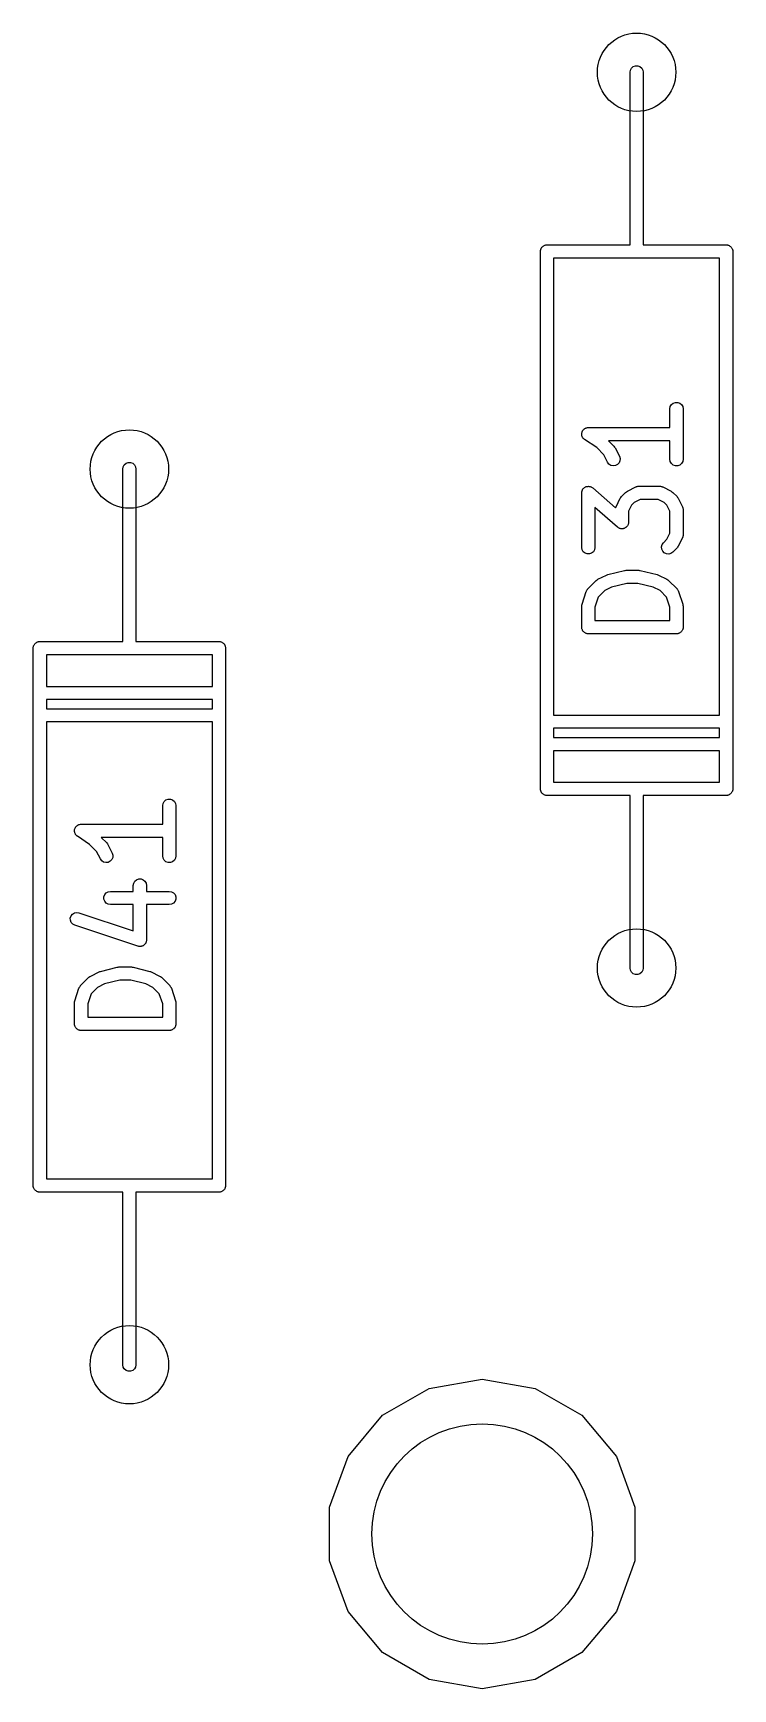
# Model space of a CAD drawing. Extents: x 37 to 203, y -145 to -25.
# Drawn here: x 39.16 to 47.09, y -109.26 to -90.48 of the extents above; entities that cross this region are included whole.
import ezdxf

# ---------------------------------------------------------------- set-up
doc = ezdxf.new("R2010")
doc.units = 0
doc.header["$MEASUREMENT"] = 0
doc.layers.add('BLACK', color=7, linetype='CONTINUOUS')

msp = doc.modelspace()

# ---------------------------------------------------------------- linework, layer by layer
at = {"layer": 'Black'}
for p, q in [((45.925, -90.92), (45.9295, -90.8943)), ((45.9295, -90.8943), (45.9425, -90.8718)), ((45.9425, -90.8718), (45.9625, -90.855)), ((45.9625, -90.855), (45.987, -90.8461)), ((45.987, -90.8461), (46.013, -90.8461)), ((46.013, -90.8461), (46.0375, -90.855)), ((46.0375, -90.855), (46.0575, -90.8718)), ((46.0575, -90.8718), (46.0705, -90.8943)), ((46.0705, -90.8943), (46.075, -90.92)), ((45.925, -92.19), (45.925, -90.92)), ((46.075, -90.92), (46.075, -92.19)), ((45.925, -92.877), (45.925, -92.19)), ((46.075, -92.19), (46.075, -92.877)), ((44.909, -92.952), (44.9101, -92.9455)), ((44.909, -99.048), (44.909, -92.952)), ((44.9101, -92.939), (44.9124, -92.9328)), ((44.9101, -92.9455), (44.9101, -92.939)), ((44.9124, -92.9328), (44.9135, -92.9263)), ((44.9135, -92.9263), (44.9168, -92.9207)), ((44.9168, -92.9207), (44.919, -92.9145)), ((44.919, -92.9145), (44.9233, -92.9095)), ((44.9233, -92.9095), (44.9265, -92.9038)), ((44.9265, -92.9038), (44.9316, -92.8996)), ((44.9316, -92.8996), (44.9358, -92.8945)), ((44.9358, -92.8945), (44.9415, -92.8913)), ((44.9415, -92.8913), (44.9465, -92.887)), ((44.9465, -92.887), (44.9527, -92.8848)), ((44.9527, -92.8848), (44.9583, -92.8815)), ((44.9583, -92.8815), (44.9648, -92.8804)), ((44.9648, -92.8804), (44.971, -92.8781)), ((44.971, -92.8781), (44.9775, -92.8781)), ((44.9775, -92.8781), (44.984, -92.877)), ((44.984, -92.877), (45.925, -92.877)), ((46.075, -92.877), (47.016, -92.877)), ((47.016, -92.877), (47.0225, -92.8781)), ((47.0225, -92.8781), (47.029, -92.8781)), ((47.029, -92.8781), (47.0352, -92.8804)), ((47.0352, -92.8804), (47.0417, -92.8815)), ((47.0417, -92.8815), (47.0473, -92.8848)), ((47.0473, -92.8848), (47.0535, -92.887)), ((47.0535, -92.887), (47.0585, -92.8913)), ((47.0585, -92.8913), (47.0642, -92.8945)), ((47.0642, -92.8945), (47.0684, -92.8996)), ((47.0684, -92.8996), (47.0735, -92.9038)), ((47.0735, -92.9038), (47.0767, -92.9095)), ((47.0767, -92.9095), (47.081, -92.9145)), ((47.081, -92.9145), (47.0832, -92.9207)), ((47.0832, -92.9207), (47.0865, -92.9263)), ((47.0865, -92.9263), (47.0876, -92.9328)), ((47.0876, -92.9328), (47.0899, -92.939)), ((47.0899, -92.939), (47.0899, -92.9455)), ((47.0899, -92.9455), (47.091, -92.952)), ((47.091, -92.952), (47.091, -99.048)), ((46, -93.027), (45.059, -93.027)), ((45.059, -93.027), (45.059, -98.211)), ((46.941, -93.027), (46, -93.027)), ((46.941, -98.211), (46.941, -93.027)), ((46.3774, -94.7381), (46.3819, -94.7124)), ((46.3774, -94.9488), (46.3774, -94.7381)), ((46.3819, -94.7124), (46.3949, -94.6899)), ((46.3949, -94.6899), (46.4149, -94.6731)), ((46.4149, -94.6731), (46.4394, -94.6642)), ((46.4394, -94.6642), (46.4654, -94.6642)), ((46.4654, -94.6642), (46.4899, -94.6731)), ((46.4899, -94.6731), (46.5098, -94.6899)), ((46.5098, -94.6899), (46.5229, -94.7124)), ((46.5229, -94.7124), (46.5274, -94.7381)), ((46.5274, -94.7381), (46.5274, -95.3095)), ((45.3775, -95.019), (45.3785, -95.0149)), ((45.3785, -95.0279), (45.3775, -95.019)), ((45.3785, -95.0108), (45.3816, -95.0024)), ((45.3785, -95.0149), (45.3785, -95.0108)), ((45.3785, -95.0368), (45.3785, -95.0279)), ((45.3816, -95.0024), (45.3837, -94.9937)), ((45.3837, -94.9937), (45.386, -94.9902)), ((45.386, -94.9902), (45.3874, -94.9863)), ((45.3874, -94.9863), (45.3932, -94.9795)), ((45.3932, -94.9795), (45.3981, -94.972)), ((45.3981, -94.972), (45.4015, -94.9695)), ((45.4015, -94.9695), (45.4042, -94.9664)), ((45.4042, -94.9664), (45.4119, -94.9619)), ((45.4119, -94.9619), (45.4191, -94.9566)), ((45.4191, -94.9566), (45.4231, -94.9554)), ((45.4231, -94.9554), (45.4267, -94.9533)), ((45.4267, -94.9533), (45.4355, -94.9518)), ((45.4355, -94.9518), (45.4441, -94.9493)), ((45.4441, -94.9493), (45.4483, -94.9495)), ((45.4483, -94.9495), (45.4524, -94.9488)), ((45.4524, -94.9488), (46.3774, -94.9488)), ((45.3799, -95.0407), (45.3785, -95.0368)), ((45.3804, -95.0449), (45.3799, -95.0407)), ((45.3844, -95.0529), (45.3804, -95.0449)), ((45.3874, -95.0613), (45.3844, -95.0529)), ((45.3901, -95.0645), (45.3874, -95.0613)), ((45.3919, -95.0682), (45.3901, -95.0645)), ((45.3984, -95.0744), (45.3919, -95.0682)), ((45.4042, -95.0813), (45.3984, -95.0744)), ((45.4078, -95.0833), (45.4042, -95.0813)), ((45.4108, -95.0862), (45.4078, -95.0833)), ((45.5475, -95.1773), (45.4108, -95.0862)), ((45.6288, -95.2587), (45.5475, -95.1773)), ((46.3774, -95.0988), (45.6811, -95.0988)), ((45.6811, -95.0988), (45.7435, -95.1613)), ((45.7435, -95.1613), (45.7504, -95.1711)), ((45.7504, -95.1711), (45.7576, -95.1807)), ((45.7576, -95.1807), (45.8052, -95.276)), ((46.3774, -95.3095), (46.3774, -95.0988)), ((40.175, -95.42), (40.1795, -95.3943)), ((40.1795, -95.3943), (40.1925, -95.3718)), ((40.1925, -95.3718), (40.2125, -95.355)), ((40.2125, -95.355), (40.237, -95.3461)), ((40.237, -95.3461), (40.263, -95.3461)), ((40.263, -95.3461), (40.2875, -95.355)), ((40.2875, -95.355), (40.3075, -95.3718)), ((40.3075, -95.3718), (40.3205, -95.3943)), ((40.3205, -95.3943), (40.325, -95.42)), ((45.671, -95.3431), (45.6288, -95.2587)), ((45.6865, -95.364), (45.671, -95.3431)), ((45.7083, -95.3783), (45.6865, -95.364)), ((45.7336, -95.3844), (45.7083, -95.3783)), ((45.7595, -95.3814), (45.7336, -95.3844)), ((45.7828, -95.3698), (45.7595, -95.3814)), ((45.8007, -95.3508), (45.7828, -95.3698)), ((45.811, -95.3269), (45.8007, -95.3508)), ((45.8052, -95.276), (45.8126, -95.3009)), ((45.8126, -95.3009), (45.811, -95.3269)), ((46.3819, -95.3352), (46.3774, -95.3095)), ((46.3949, -95.3577), (46.3819, -95.3352)), ((46.4149, -95.3745), (46.3949, -95.3577)), ((46.4394, -95.3834), (46.4149, -95.3745)), ((46.4654, -95.3834), (46.4394, -95.3834)), ((46.4899, -95.3745), (46.4654, -95.3834)), ((46.5098, -95.3577), (46.4899, -95.3745)), ((46.5229, -95.3352), (46.5098, -95.3577)), ((46.5274, -95.3095), (46.5229, -95.3352)), ((40.175, -96.69), (40.175, -95.42)), ((40.325, -95.42), (40.325, -96.69)), ((45.3774, -95.6905), (45.3787, -95.6833)), ((45.3774, -96.3095), (45.3774, -95.6905)), ((45.3787, -95.6833), (45.3788, -95.6759)), ((45.3788, -95.6759), (45.3809, -95.6705)), ((45.3809, -95.6705), (45.3819, -95.6648)), ((45.3819, -95.6648), (45.3856, -95.6585)), ((45.3856, -95.6585), (45.3882, -95.6516)), ((45.3882, -95.6516), (45.392, -95.6473)), ((45.392, -95.6473), (45.3949, -95.6423)), ((45.3949, -95.6423), (45.4005, -95.6376)), ((45.4005, -95.6376), (45.4054, -95.632)), ((45.4054, -95.632), (45.4104, -95.6292)), ((45.4104, -95.6292), (45.4149, -95.6255)), ((45.4149, -95.6255), (45.4218, -95.623)), ((45.4218, -95.623), (45.4282, -95.6195)), ((45.4282, -95.6195), (45.4339, -95.6186)), ((45.4339, -95.6186), (45.4394, -95.6166)), ((45.4394, -95.6166), (45.4467, -95.6166)), ((45.4467, -95.6166), (45.4539, -95.6155)), ((45.4539, -95.6155), (45.4596, -95.6166)), ((45.4596, -95.6166), (45.4654, -95.6166)), ((45.4654, -95.6166), (45.4723, -95.6191)), ((45.4723, -95.6191), (45.4795, -95.6205)), ((45.4795, -95.6205), (45.4844, -95.6235)), ((45.4844, -95.6235), (45.4899, -95.6255)), ((45.4899, -95.6255), (45.4955, -95.6302)), ((45.4955, -95.6302), (45.5018, -95.634)), ((45.5018, -95.634), (45.7618, -95.8615)), ((45.7663, -95.8474), (45.8139, -95.7522)), ((45.8139, -95.7522), (45.821, -95.7425)), ((45.821, -95.7425), (45.8279, -95.7327)), ((45.8279, -95.7327), (45.8755, -95.6851)), ((45.8755, -95.6851), (45.8854, -95.6782)), ((45.8854, -95.6782), (45.895, -95.671)), ((45.895, -95.671), (45.9903, -95.6234)), ((46.0415, -95.7655), (45.973, -95.7997)), ((45.9903, -95.6234), (45.9944, -95.6222)), ((45.9944, -95.6222), (45.9982, -95.62)), ((45.9982, -95.62), (46.0068, -95.6185)), ((46.0068, -95.6185), (46.0152, -95.616)), ((46.0152, -95.616), (46.0196, -95.6162)), ((46.0196, -95.6162), (46.0238, -95.6155)), ((46.0238, -95.6155), (46.2619, -95.6155)), ((46.2442, -95.7655), (46.0415, -95.7655)), ((46.3127, -95.7997), (46.2442, -95.7655)), ((46.2619, -95.6155), (46.2662, -95.6162)), ((46.2662, -95.6162), (46.2705, -95.616)), ((46.2705, -95.616), (46.2789, -95.6185)), ((46.2789, -95.6185), (46.2876, -95.62)), ((46.2876, -95.62), (46.2913, -95.6222)), ((46.2913, -95.6222), (46.2954, -95.6234)), ((46.2954, -95.6234), (46.3907, -95.671)), ((46.3907, -95.671), (46.4003, -95.6782)), ((46.4003, -95.6782), (46.4102, -95.6851)), ((46.4102, -95.6851), (46.4578, -95.7327)), ((46.4578, -95.7327), (46.4647, -95.7425)), ((46.4647, -95.7425), (46.4718, -95.7522)), ((46.4718, -95.7522), (46.5195, -95.8474)), ((45.7839, -96.0803), (45.5274, -95.8558)), ((45.5274, -95.8558), (45.5274, -96.3095)), ((45.7618, -95.8615), (45.7629, -95.8553)), ((45.7629, -95.8553), (45.765, -95.8516)), ((45.765, -95.8516), (45.7663, -95.8474)), ((45.9426, -95.8301), (45.9083, -95.8987)), ((45.9083, -95.8987), (45.9083, -96.0238)), ((45.973, -95.7997), (45.9426, -95.8301)), ((46.3431, -95.8301), (46.3127, -95.7997)), ((46.3774, -95.8987), (46.3431, -95.8301)), ((46.3774, -96.149), (46.3774, -95.8987)), ((46.5195, -95.8474), (46.5207, -95.8516)), ((46.5207, -95.8516), (46.5229, -95.8553)), ((46.5229, -95.8553), (46.5244, -95.864)), ((46.5244, -95.864), (46.5269, -95.8724)), ((46.5269, -95.8724), (46.5266, -95.8767)), ((46.5266, -95.8767), (46.5274, -95.881)), ((46.5274, -95.881), (46.5274, -96.1667)), ((45.7902, -96.084), (45.7839, -96.0803)), ((45.7958, -96.0888), (45.7902, -96.084)), ((45.8013, -96.0907), (45.7958, -96.0888)), ((45.8062, -96.0937), (45.8013, -96.0907)), ((45.8134, -96.0952), (45.8062, -96.0937)), ((45.8203, -96.0977), (45.8134, -96.0952)), ((45.8261, -96.0977), (45.8203, -96.0977)), ((45.8318, -96.0988), (45.8261, -96.0977)), ((45.839, -96.0977), (45.8318, -96.0988)), ((45.8464, -96.0977), (45.839, -96.0977)), ((45.8518, -96.0957), (45.8464, -96.0977)), ((45.8575, -96.0948), (45.8518, -96.0957)), ((45.8639, -96.0913), (45.8575, -96.0948)), ((45.8708, -96.0888), (45.8639, -96.0913)), ((45.8753, -96.085), (45.8708, -96.0888)), ((45.8803, -96.0823), (45.8753, -96.085)), ((45.8852, -96.0767), (45.8803, -96.0823)), ((45.8908, -96.072), (45.8852, -96.0767)), ((45.8937, -96.067), (45.8908, -96.072)), ((45.8975, -96.0626), (45.8937, -96.067)), ((45.9001, -96.0558), (45.8975, -96.0626)), ((45.9038, -96.0495), (45.9001, -96.0558)), ((45.9048, -96.0438), (45.9038, -96.0495)), ((45.9069, -96.0384), (45.9048, -96.0438)), ((45.9071, -96.031), (45.9069, -96.0384)), ((45.9083, -96.0238), (45.9071, -96.031)), ((46.3431, -96.2175), (46.3774, -96.149)), ((45.3819, -96.3352), (45.3774, -96.3095)), ((45.3949, -96.3577), (45.3819, -96.3352)), ((45.5229, -96.3352), (45.5098, -96.3577)), ((45.5274, -96.3095), (45.5229, -96.3352)), ((46.2824, -96.303), (46.2892, -96.2778)), ((46.2847, -96.3289), (46.2824, -96.303)), ((46.2957, -96.3525), (46.2847, -96.3289)), ((46.2892, -96.2778), (46.3041, -96.2565)), ((46.3041, -96.2565), (46.3431, -96.2175)), ((46.4578, -96.3149), (46.4102, -96.3626)), ((46.4647, -96.3051), (46.4578, -96.3149)), ((46.4718, -96.2954), (46.4647, -96.3051)), ((46.5195, -96.2002), (46.4718, -96.2954)), ((46.5207, -96.1961), (46.5195, -96.2002)), ((46.5229, -96.1923), (46.5207, -96.1961)), ((46.5244, -96.1837), (46.5229, -96.1923)), ((46.5269, -96.1752), (46.5244, -96.1837)), ((46.5274, -96.1667), (46.5266, -96.1709)), ((46.5266, -96.1709), (46.5269, -96.1752)), ((45.4149, -96.3745), (45.3949, -96.3577)), ((45.4394, -96.3834), (45.4149, -96.3745)), ((45.4654, -96.3834), (45.4394, -96.3834)), ((45.4899, -96.3745), (45.4654, -96.3834)), ((45.5098, -96.3577), (45.4899, -96.3745)), ((46.3141, -96.371), (46.2957, -96.3525)), ((46.3377, -96.382), (46.3141, -96.371)), ((46.3637, -96.3842), (46.3377, -96.382)), ((46.3888, -96.3775), (46.3637, -96.3842)), ((46.4102, -96.3626), (46.3888, -96.3775)), ((40.175, -97.377), (40.175, -96.69)), ((40.325, -96.69), (40.325, -97.377)), ((45.447, -96.7803), (45.5422, -96.6851)), ((45.5422, -96.6851), (45.5521, -96.6782)), ((45.5521, -96.6782), (45.5617, -96.671)), ((45.5617, -96.671), (45.6569, -96.6234)), ((45.6569, -96.6234), (45.6648, -96.6211)), ((45.6648, -96.6211), (45.6723, -96.6177)), ((45.6723, -96.6177), (45.8628, -96.5701)), ((45.8902, -96.7179), (45.7167, -96.7612)), ((45.8628, -96.5701), (45.8719, -96.5694)), ((45.8719, -96.5694), (45.881, -96.5679)), ((45.881, -96.5679), (46.0238, -96.5679)), ((46.0146, -96.7179), (45.8902, -96.7179)), ((46.1881, -96.7612), (46.0146, -96.7179)), ((46.0238, -96.5679), (46.0328, -96.5694)), ((46.0328, -96.5694), (46.042, -96.5701)), ((46.042, -96.5701), (46.2325, -96.6177)), ((46.2325, -96.6177), (46.24, -96.6211)), ((46.24, -96.6211), (46.2478, -96.6234)), ((46.2478, -96.6234), (46.3431, -96.671)), ((46.3431, -96.671), (46.3527, -96.6782)), ((46.3527, -96.6782), (46.3626, -96.6851)), ((46.3626, -96.6851), (46.4578, -96.7803)), ((45.3812, -96.9525), (45.4288, -96.8096)), ((45.4288, -96.8096), (45.4309, -96.8058)), ((45.4309, -96.8058), (45.432, -96.8016)), ((45.432, -96.8016), (45.4371, -96.7944)), ((45.4371, -96.7944), (45.4413, -96.7867)), ((45.4413, -96.7867), (45.4445, -96.7838)), ((45.4445, -96.7838), (45.447, -96.7803)), ((45.5656, -96.8738), (45.5274, -96.9884)), ((45.6397, -96.7997), (45.5656, -96.8738)), ((45.7167, -96.7612), (45.6397, -96.7997)), ((46.2651, -96.7997), (46.1881, -96.7612)), ((46.3392, -96.8738), (46.2651, -96.7997)), ((46.3774, -96.9884), (46.3392, -96.8738)), ((46.4578, -96.7803), (46.4603, -96.7838)), ((46.4603, -96.7838), (46.4635, -96.7867)), ((46.4635, -96.7867), (46.4677, -96.7944)), ((46.4677, -96.7944), (46.4727, -96.8016)), ((46.4727, -96.8016), (46.4739, -96.8058)), ((46.4739, -96.8058), (46.4759, -96.8096)), ((46.4759, -96.8096), (46.5235, -96.9525)), ((45.3774, -96.9762), (45.3795, -96.9643)), ((45.3774, -97.2143), (45.3774, -96.9762)), ((45.3795, -96.9643), (45.3812, -96.9525)), ((45.5274, -96.9884), (45.5274, -97.1393)), ((46.3774, -97.1393), (46.3774, -96.9884)), ((46.5235, -96.9525), (46.5253, -96.9643)), ((46.5253, -96.9643), (46.5274, -96.9762)), ((46.5274, -96.9762), (46.5274, -97.2143)), ((45.3785, -97.2207), (45.3774, -97.2143)), ((45.3785, -97.2273), (45.3785, -97.2207)), ((45.3808, -97.2335), (45.3785, -97.2273)), ((45.3819, -97.2399), (45.3808, -97.2335)), ((45.3852, -97.2456), (45.3819, -97.2399)), ((45.3874, -97.2518), (45.3852, -97.2456)), ((45.3916, -97.2568), (45.3874, -97.2518)), ((45.3949, -97.2625), (45.3916, -97.2568)), ((45.4, -97.2667), (45.3949, -97.2625)), ((45.4042, -97.2717), (45.4, -97.2667)), ((45.4099, -97.275), (45.4042, -97.2717)), ((45.4149, -97.2792), (45.4099, -97.275)), ((45.421, -97.2815), (45.4149, -97.2792)), ((45.4267, -97.2848), (45.421, -97.2815)), ((45.4332, -97.2859), (45.4267, -97.2848)), ((45.4394, -97.2881), (45.4332, -97.2859)), ((45.4459, -97.2881), (45.4394, -97.2881)), ((45.4524, -97.2893), (45.4459, -97.2881)), ((45.5274, -97.1393), (46.3774, -97.1393)), ((46.4588, -97.2881), (46.4524, -97.2893)), ((46.4654, -97.2881), (46.4588, -97.2881)), ((46.4716, -97.2859), (46.4654, -97.2881)), ((46.478, -97.2848), (46.4716, -97.2859)), ((46.4837, -97.2815), (46.478, -97.2848)), ((46.4899, -97.2792), (46.4837, -97.2815)), ((46.4949, -97.275), (46.4899, -97.2792)), ((46.5006, -97.2717), (46.4949, -97.275)), ((46.5048, -97.2667), (46.5006, -97.2717)), ((46.5098, -97.2625), (46.5048, -97.2667)), ((46.5131, -97.2568), (46.5098, -97.2625)), ((46.5173, -97.2518), (46.5131, -97.2568)), ((46.5196, -97.2456), (46.5173, -97.2518)), ((46.5229, -97.2399), (46.5196, -97.2456)), ((46.524, -97.2335), (46.5229, -97.2399)), ((46.5262, -97.2273), (46.524, -97.2335)), ((46.5274, -97.2143), (46.5262, -97.2207)), ((46.5262, -97.2207), (46.5262, -97.2273)), ((39.159, -97.452), (39.1601, -97.4455)), ((39.159, -103.548), (39.159, -97.452)), ((39.1601, -97.439), (39.1624, -97.4328)), ((39.1601, -97.4455), (39.1601, -97.439)), ((39.1624, -97.4328), (39.1635, -97.4263)), ((39.1635, -97.4263), (39.1668, -97.4207)), ((39.1668, -97.4207), (39.169, -97.4145)), ((39.169, -97.4145), (39.1733, -97.4095)), ((39.1733, -97.4095), (39.1765, -97.4038)), ((39.1765, -97.4038), (39.1816, -97.3996)), ((39.1816, -97.3996), (39.1858, -97.3945)), ((39.1858, -97.3945), (39.1915, -97.3913)), ((39.1915, -97.3913), (39.1965, -97.387)), ((39.1965, -97.387), (39.2027, -97.3848)), ((39.2027, -97.3848), (39.2083, -97.3815)), ((39.2083, -97.3815), (39.2148, -97.3804)), ((39.2148, -97.3804), (39.221, -97.3781)), ((39.221, -97.3781), (39.2275, -97.3781)), ((39.2275, -97.3781), (39.234, -97.377)), ((39.234, -97.377), (40.175, -97.377)), ((40.325, -97.377), (41.266, -97.377)), ((41.266, -97.377), (41.2725, -97.3781)), ((41.2725, -97.3781), (41.279, -97.3781)), ((41.279, -97.3781), (41.2852, -97.3804)), ((41.2852, -97.3804), (41.2917, -97.3815)), ((41.2917, -97.3815), (41.2973, -97.3848)), ((41.2973, -97.3848), (41.3035, -97.387)), ((41.3035, -97.387), (41.3085, -97.3913)), ((41.3085, -97.3913), (41.3142, -97.3945)), ((41.3142, -97.3945), (41.3184, -97.3996)), ((41.3184, -97.3996), (41.3235, -97.4038)), ((41.3235, -97.4038), (41.3267, -97.4095)), ((41.3267, -97.4095), (41.331, -97.4145)), ((41.331, -97.4145), (41.3332, -97.4207)), ((41.3332, -97.4207), (41.3365, -97.4263)), ((41.3365, -97.4263), (41.3376, -97.4328)), ((41.3376, -97.4328), (41.3399, -97.439)), ((41.3399, -97.439), (41.3399, -97.4455)), ((41.3399, -97.4455), (41.341, -97.452)), ((41.341, -97.452), (41.341, -103.548)), ((46.4524, -97.2893), (45.4524, -97.2893)), ((40.25, -97.527), (39.309, -97.527)), ((39.309, -97.527), (39.309, -97.885)), ((41.191, -97.527), (40.25, -97.527)), ((41.191, -97.885), (41.191, -97.527)), ((39.309, -97.885), (41.191, -97.885)), ((39.309, -98.035), (39.309, -98.139)), ((41.191, -98.035), (39.309, -98.035)), ((41.191, -98.139), (41.191, -98.035)), ((39.309, -98.139), (41.191, -98.139)), ((45.059, -98.211), (46.941, -98.211)), ((41.191, -98.289), (39.309, -98.289)), ((39.309, -98.289), (39.309, -103.473)), ((41.191, -103.473), (41.191, -98.289)), ((45.059, -98.361), (45.059, -98.465)), ((46.941, -98.361), (45.059, -98.361)), ((46.941, -98.465), (46.941, -98.361)), ((45.059, -98.465), (46.941, -98.465)), ((46.941, -98.615), (45.059, -98.615)), ((45.059, -98.615), (45.059, -98.973)), ((46.941, -98.973), (46.941, -98.615)), ((45.059, -98.973), (46, -98.973)), ((46, -98.973), (46.941, -98.973)), ((40.6649, -99.1731), (40.6894, -99.1642)), ((40.6894, -99.1642), (40.7154, -99.1642)), ((40.7154, -99.1642), (40.7399, -99.1731)), ((44.9101, -99.0545), (44.909, -99.048)), ((44.9101, -99.061), (44.9101, -99.0545)), ((44.9124, -99.0672), (44.9101, -99.061)), ((44.9135, -99.0737), (44.9124, -99.0672)), ((44.9168, -99.0793), (44.9135, -99.0737)), ((44.919, -99.0855), (44.9168, -99.0793)), ((44.9233, -99.0905), (44.919, -99.0855)), ((44.9265, -99.0962), (44.9233, -99.0905)), ((44.9316, -99.1004), (44.9265, -99.0962)), ((44.9358, -99.1055), (44.9316, -99.1004)), ((44.9415, -99.1087), (44.9358, -99.1055)), ((44.9465, -99.113), (44.9415, -99.1087)), ((44.9527, -99.1152), (44.9465, -99.113)), ((44.9583, -99.1185), (44.9527, -99.1152)), ((44.9648, -99.1196), (44.9583, -99.1185)), ((44.971, -99.1219), (44.9648, -99.1196)), ((44.9775, -99.1219), (44.971, -99.1219)), ((44.984, -99.123), (44.9775, -99.1219)), ((45.925, -99.123), (44.984, -99.123)), ((45.925, -99.81), (45.925, -99.123)), ((47.016, -99.123), (46.075, -99.123)), ((46.075, -99.123), (46.075, -99.81)), ((47.0225, -99.1219), (47.016, -99.123)), ((47.029, -99.1219), (47.0225, -99.1219)), ((47.0352, -99.1196), (47.029, -99.1219)), ((47.0417, -99.1185), (47.0352, -99.1196)), ((47.0473, -99.1152), (47.0417, -99.1185)), ((47.0535, -99.113), (47.0473, -99.1152)), ((47.0585, -99.1087), (47.0535, -99.113)), ((47.0642, -99.1055), (47.0585, -99.1087)), ((47.0684, -99.1004), (47.0642, -99.1055)), ((47.0735, -99.0962), (47.0684, -99.1004)), ((47.0767, -99.0905), (47.0735, -99.0962)), ((47.081, -99.0855), (47.0767, -99.0905)), ((47.0832, -99.0793), (47.081, -99.0855)), ((47.0865, -99.0737), (47.0832, -99.0793)), ((47.0876, -99.0672), (47.0865, -99.0737)), ((47.0899, -99.061), (47.0876, -99.0672)), ((47.091, -99.048), (47.0899, -99.0545)), ((47.0899, -99.0545), (47.0899, -99.061)), ((40.6274, -99.2381), (40.6319, -99.2124)), ((40.6274, -99.4488), (40.6274, -99.2381)), ((40.6319, -99.2124), (40.6449, -99.1899)), ((40.6449, -99.1899), (40.6649, -99.1731)), ((40.7399, -99.1731), (40.7598, -99.1899)), ((40.7598, -99.1899), (40.7729, -99.2124)), ((40.7729, -99.2124), (40.7774, -99.2381)), ((40.7774, -99.2381), (40.7774, -99.8095)), ((39.6275, -99.519), (39.6285, -99.5149)), ((39.6285, -99.5279), (39.6275, -99.519)), ((39.6285, -99.5108), (39.6316, -99.5024)), ((39.6285, -99.5149), (39.6285, -99.5108)), ((39.6285, -99.5368), (39.6285, -99.5279)), ((39.6299, -99.5407), (39.6285, -99.5368)), ((39.6304, -99.5449), (39.6299, -99.5407)), ((39.6316, -99.5024), (39.6337, -99.4937)), ((39.6337, -99.4937), (39.636, -99.4902)), ((39.636, -99.4902), (39.6374, -99.4863)), ((39.6374, -99.4863), (39.6432, -99.4795)), ((39.6432, -99.4795), (39.6481, -99.472)), ((39.6481, -99.472), (39.6515, -99.4695)), ((39.6515, -99.4695), (39.6542, -99.4664)), ((39.6542, -99.4664), (39.6619, -99.4619)), ((39.6619, -99.4619), (39.6691, -99.4566)), ((39.6691, -99.4566), (39.6731, -99.4554)), ((39.6731, -99.4554), (39.6767, -99.4533)), ((39.6767, -99.4533), (39.6855, -99.4518)), ((39.6855, -99.4518), (39.6941, -99.4493)), ((39.6941, -99.4493), (39.6983, -99.4495)), ((39.6983, -99.4495), (39.7024, -99.4488)), ((39.7024, -99.4488), (40.6274, -99.4488)), ((39.6344, -99.5529), (39.6304, -99.5449)), ((39.6374, -99.5613), (39.6344, -99.5529)), ((39.6401, -99.5645), (39.6374, -99.5613)), ((39.6419, -99.5682), (39.6401, -99.5645)), ((39.6484, -99.5744), (39.6419, -99.5682)), ((39.6542, -99.5813), (39.6484, -99.5744)), ((39.6578, -99.5833), (39.6542, -99.5813)), ((39.6608, -99.5862), (39.6578, -99.5833)), ((39.7975, -99.6773), (39.6608, -99.5862)), ((39.8788, -99.7587), (39.7975, -99.6773)), ((40.6274, -99.5988), (39.9311, -99.5988)), ((39.9311, -99.5988), (39.9935, -99.6613)), ((39.9935, -99.6613), (40.0004, -99.6711)), ((40.0004, -99.6711), (40.0076, -99.6807)), ((40.0076, -99.6807), (40.0552, -99.776)), ((40.6274, -99.8095), (40.6274, -99.5988)), ((39.921, -99.8431), (39.8788, -99.7587)), ((39.9365, -99.864), (39.921, -99.8431)), ((39.9583, -99.8783), (39.9365, -99.864)), ((39.9836, -99.8844), (39.9583, -99.8783)), ((40.0095, -99.8814), (39.9836, -99.8844)), ((40.0328, -99.8698), (40.0095, -99.8814)), ((40.0507, -99.8508), (40.0328, -99.8698)), ((40.061, -99.8269), (40.0507, -99.8508)), ((40.0552, -99.776), (40.0626, -99.8009)), ((40.0626, -99.8009), (40.061, -99.8269)), ((40.6319, -99.8352), (40.6274, -99.8095)), ((40.6449, -99.8577), (40.6319, -99.8352)), ((40.6649, -99.8745), (40.6449, -99.8577)), ((40.6894, -99.8834), (40.6649, -99.8745)), ((40.7154, -99.8834), (40.6894, -99.8834)), ((40.7399, -99.8745), (40.7154, -99.8834)), ((40.7598, -99.8577), (40.7399, -99.8745)), ((40.7729, -99.8352), (40.7598, -99.8577)), ((40.7774, -99.8095), (40.7729, -99.8352)), ((45.925, -101.08), (45.925, -99.81)), ((46.075, -99.81), (46.075, -101.08)), ((40.2986, -100.117), (40.3116, -100.095)), ((40.3116, -100.095), (40.3315, -100.078)), ((40.3315, -100.078), (40.356, -100.069)), ((40.356, -100.069), (40.3821, -100.069)), ((40.3821, -100.069), (40.4065, -100.078)), ((40.4065, -100.078), (40.4265, -100.095)), ((40.4265, -100.095), (40.4395, -100.117)), ((39.9619, -100.273), (39.9708, -100.248)), ((39.9619, -100.299), (39.9619, -100.273)), ((39.9708, -100.248), (39.9875, -100.228)), ((39.9875, -100.228), (40.0101, -100.215)), ((40.0101, -100.215), (40.0357, -100.211)), ((40.0357, -100.211), (40.294, -100.211)), ((40.294, -100.143), (40.2986, -100.117)), ((40.294, -100.211), (40.294, -100.143)), ((40.4395, -100.117), (40.444, -100.143)), ((40.444, -100.143), (40.444, -100.211)), ((40.444, -100.211), (40.7024, -100.211)), ((40.7024, -100.211), (40.728, -100.215)), ((40.728, -100.215), (40.7506, -100.228)), ((40.7506, -100.228), (40.7673, -100.248)), ((40.7673, -100.248), (40.7762, -100.273)), ((40.7762, -100.273), (40.7762, -100.299)), ((39.5888, -100.488), (39.605, -100.468)), ((39.605, -100.468), (39.6272, -100.454)), ((39.6272, -100.454), (39.6527, -100.449)), ((39.6527, -100.449), (39.6785, -100.453)), ((39.6785, -100.453), (40.294, -100.658)), ((39.9708, -100.323), (39.9619, -100.299)), ((39.9875, -100.343), (39.9708, -100.323)), ((40.0101, -100.356), (39.9875, -100.343)), ((40.0357, -100.361), (40.0101, -100.356)), ((40.294, -100.361), (40.0357, -100.361)), ((40.294, -100.658), (40.294, -100.361)), ((40.7024, -100.361), (40.444, -100.361)), ((40.444, -100.361), (40.444, -100.762)), ((40.728, -100.356), (40.7024, -100.361)), ((40.7506, -100.343), (40.728, -100.356)), ((40.7673, -100.323), (40.7506, -100.343)), ((40.7762, -100.299), (40.7673, -100.323)), ((39.5806, -100.513), (39.5888, -100.488)), ((39.5813, -100.539), (39.5806, -100.513)), ((39.5909, -100.563), (39.5813, -100.539)), ((39.6081, -100.583), (39.5909, -100.563)), ((39.631, -100.595), (39.6081, -100.583)), ((40.3453, -100.833), (39.631, -100.595)), ((40.3508, -100.834), (40.3453, -100.833)), ((40.356, -100.836), (40.3508, -100.834)), ((40.3636, -100.836), (40.356, -100.836)), ((40.3711, -100.837), (40.3636, -100.836)), ((40.3765, -100.836), (40.3711, -100.837)), ((40.3821, -100.836), (40.3765, -100.836)), ((40.3892, -100.833), (40.3821, -100.836)), ((40.3966, -100.832), (40.3892, -100.833)), ((40.4013, -100.829), (40.3966, -100.832)), ((40.4065, -100.827), (40.4013, -100.829)), ((40.4124, -100.822), (40.4065, -100.827)), ((40.4188, -100.818), (40.4124, -100.822)), ((40.4223, -100.814), (40.4188, -100.818)), ((40.4265, -100.81), (40.4223, -100.814)), ((40.4303, -100.804), (40.4265, -100.81)), ((40.435, -100.798), (40.4303, -100.804)), ((40.4368, -100.792), (40.435, -100.798)), ((40.4395, -100.788), (40.4368, -100.792)), ((40.4408, -100.78), (40.4395, -100.788)), ((40.4432, -100.773), (40.4408, -100.78)), ((40.444, -100.762), (40.4431, -100.767)), ((40.4431, -100.767), (40.4432, -100.773)), ((39.697, -101.28), (39.7922, -101.185)), ((39.7922, -101.185), (39.8021, -101.178)), ((39.8021, -101.178), (39.8117, -101.171)), ((39.8117, -101.171), (39.9069, -101.123)), ((39.9069, -101.123), (39.9148, -101.121)), ((39.9148, -101.121), (39.9223, -101.118)), ((39.9223, -101.118), (40.1128, -101.07)), ((40.1402, -101.218), (39.9667, -101.261)), ((40.1128, -101.07), (40.1219, -101.069)), ((40.1219, -101.069), (40.131, -101.068)), ((40.131, -101.068), (40.2738, -101.068)), ((40.2646, -101.218), (40.1402, -101.218)), ((40.4381, -101.261), (40.2646, -101.218)), ((40.2738, -101.068), (40.2828, -101.069)), ((40.2828, -101.069), (40.292, -101.07)), ((40.292, -101.07), (40.4825, -101.118)), ((40.4825, -101.118), (40.49, -101.121)), ((40.49, -101.121), (40.4978, -101.123)), ((40.4978, -101.123), (40.5931, -101.171)), ((40.5931, -101.171), (40.6027, -101.178)), ((40.6027, -101.178), (40.6126, -101.185)), ((40.6126, -101.185), (40.7078, -101.28)), ((45.9295, -101.106), (45.925, -101.08)), ((45.9425, -101.128), (45.9295, -101.106)), ((45.9625, -101.145), (45.9425, -101.128)), ((45.987, -101.154), (45.9625, -101.145)), ((46.013, -101.154), (45.987, -101.154)), ((46.0375, -101.145), (46.013, -101.154)), ((46.0575, -101.128), (46.0375, -101.145)), ((46.0705, -101.106), (46.0575, -101.128)), ((46.075, -101.08), (46.0705, -101.106)), ((39.6312, -101.452), (39.6788, -101.31)), ((39.6788, -101.31), (39.6809, -101.306)), ((39.6809, -101.306), (39.682, -101.302)), ((39.682, -101.302), (39.6871, -101.294)), ((39.6871, -101.294), (39.6913, -101.287)), ((39.6913, -101.287), (39.6945, -101.284)), ((39.6945, -101.284), (39.697, -101.28)), ((39.8156, -101.374), (39.7774, -101.488)), ((39.8897, -101.3), (39.8156, -101.374)), ((39.9667, -101.261), (39.8897, -101.3)), ((40.5151, -101.3), (40.4381, -101.261)), ((40.5892, -101.374), (40.5151, -101.3)), ((40.6274, -101.488), (40.5892, -101.374)), ((40.7078, -101.28), (40.7103, -101.284)), ((40.7103, -101.284), (40.7135, -101.287)), ((40.7135, -101.287), (40.7177, -101.294)), ((40.7177, -101.294), (40.7227, -101.302)), ((40.7227, -101.302), (40.7239, -101.306)), ((40.7239, -101.306), (40.7259, -101.31)), ((40.7259, -101.31), (40.7735, -101.452)), ((39.6274, -101.476), (39.6295, -101.464)), ((39.6274, -101.714), (39.6274, -101.476)), ((39.6295, -101.464), (39.6312, -101.452)), ((39.7774, -101.488), (39.7774, -101.639)), ((40.6274, -101.639), (40.6274, -101.488)), ((40.7735, -101.452), (40.7753, -101.464)), ((40.7753, -101.464), (40.7774, -101.476)), ((40.7774, -101.476), (40.7774, -101.714)), ((39.6285, -101.721), (39.6274, -101.714)), ((39.6285, -101.727), (39.6285, -101.721)), ((39.6308, -101.733), (39.6285, -101.727)), ((39.6319, -101.74), (39.6308, -101.733)), ((39.6352, -101.746), (39.6319, -101.74)), ((39.6374, -101.752), (39.6352, -101.746)), ((39.6416, -101.757), (39.6374, -101.752)), ((39.6449, -101.762), (39.6416, -101.757)), ((39.65, -101.767), (39.6449, -101.762)), ((39.6542, -101.772), (39.65, -101.767)), ((39.6599, -101.775), (39.6542, -101.772)), ((39.6649, -101.779), (39.6599, -101.775)), ((39.671, -101.781), (39.6649, -101.779)), ((39.6767, -101.785), (39.671, -101.781)), ((39.6832, -101.786), (39.6767, -101.785)), ((39.6894, -101.788), (39.6832, -101.786)), ((39.6959, -101.788), (39.6894, -101.788)), ((39.7024, -101.789), (39.6959, -101.788)), ((40.7024, -101.789), (39.7024, -101.789)), ((39.7774, -101.639), (40.6274, -101.639)), ((40.7088, -101.788), (40.7024, -101.789)), ((40.7154, -101.788), (40.7088, -101.788)), ((40.7216, -101.786), (40.7154, -101.788)), ((40.728, -101.785), (40.7216, -101.786)), ((40.7337, -101.781), (40.728, -101.785)), ((40.7399, -101.779), (40.7337, -101.781)), ((40.7449, -101.775), (40.7399, -101.779)), ((40.7506, -101.772), (40.7449, -101.775)), ((40.7548, -101.767), (40.7506, -101.772)), ((40.7598, -101.762), (40.7548, -101.767)), ((40.7631, -101.757), (40.7598, -101.762)), ((40.7673, -101.752), (40.7631, -101.757)), ((40.7696, -101.746), (40.7673, -101.752)), ((40.7729, -101.74), (40.7696, -101.746)), ((40.774, -101.733), (40.7729, -101.74)), ((40.7762, -101.727), (40.774, -101.733)), ((40.7774, -101.714), (40.7762, -101.721)), ((40.7762, -101.721), (40.7762, -101.727)), ((39.309, -103.473), (40.25, -103.473)), ((40.25, -103.473), (41.191, -103.473)), ((39.1601, -103.554), (39.159, -103.548)), ((39.1601, -103.561), (39.1601, -103.554)), ((39.1624, -103.567), (39.1601, -103.561)), ((39.1635, -103.574), (39.1624, -103.567)), ((39.1668, -103.579), (39.1635, -103.574)), ((39.169, -103.585), (39.1668, -103.579)), ((39.1733, -103.591), (39.169, -103.585)), ((39.1765, -103.596), (39.1733, -103.591)), ((39.1816, -103.6), (39.1765, -103.596)), ((39.1858, -103.605), (39.1816, -103.6)), ((39.1915, -103.609), (39.1858, -103.605)), ((39.1965, -103.613), (39.1915, -103.609)), ((39.2027, -103.615), (39.1965, -103.613)), ((39.2083, -103.618), (39.2027, -103.615)), ((39.2148, -103.62), (39.2083, -103.618)), ((39.221, -103.622), (39.2148, -103.62)), ((39.2275, -103.622), (39.221, -103.622)), ((39.234, -103.623), (39.2275, -103.622)), ((40.175, -103.623), (39.234, -103.623)), ((40.175, -104.31), (40.175, -103.623)), ((41.266, -103.623), (40.325, -103.623)), ((40.325, -103.623), (40.325, -104.31)), ((41.2725, -103.622), (41.266, -103.623)), ((41.279, -103.622), (41.2725, -103.622)), ((41.2852, -103.62), (41.279, -103.622)), ((41.2917, -103.618), (41.2852, -103.62)), ((41.2973, -103.615), (41.2917, -103.618)), ((41.3035, -103.613), (41.2973, -103.615)), ((41.3085, -103.609), (41.3035, -103.613)), ((41.3142, -103.605), (41.3085, -103.609)), ((41.3184, -103.6), (41.3142, -103.605)), ((41.3235, -103.596), (41.3184, -103.6)), ((41.3267, -103.591), (41.3235, -103.596)), ((41.331, -103.585), (41.3267, -103.591)), ((41.3332, -103.579), (41.331, -103.585)), ((41.3365, -103.574), (41.3332, -103.579)), ((41.3376, -103.567), (41.3365, -103.574)), ((41.3399, -103.561), (41.3376, -103.567)), ((41.341, -103.548), (41.3399, -103.554)), ((41.3399, -103.554), (41.3399, -103.561)), ((40.175, -105.58), (40.175, -104.31)), ((40.325, -104.31), (40.325, -105.58)), ((40.1795, -105.606), (40.175, -105.58)), ((40.1925, -105.628), (40.1795, -105.606)), ((40.2125, -105.645), (40.1925, -105.628)), ((40.237, -105.654), (40.2125, -105.645)), ((40.263, -105.654), (40.237, -105.654)), ((40.2875, -105.645), (40.263, -105.654)), ((40.3075, -105.628), (40.2875, -105.645)), ((40.3205, -105.606), (40.3075, -105.628)), ((40.325, -105.58), (40.3205, -105.606)), ((43.1208, -106.154), (43.6492, -105.849)), ((43.6492, -105.849), (44.25, -105.743)), ((44.25, -105.743), (44.8508, -105.849)), ((44.8508, -105.849), (45.3792, -106.154)), ((42.7287, -106.622), (43.1208, -106.154)), ((45.3792, -106.154), (45.7713, -106.622)), ((42.52, -107.195), (42.7287, -106.622)), ((45.7713, -106.622), (45.98, -107.195)), ((42.52, -107.805), (42.52, -107.195)), ((45.98, -107.195), (45.98, -107.805)), ((42.7287, -108.378), (42.52, -107.805)), ((45.98, -107.805), (45.7713, -108.378)), ((43.1208, -108.846), (42.7287, -108.378)), ((45.7713, -108.378), (45.3792, -108.846)), ((43.6492, -109.151), (43.1208, -108.846)), ((45.3792, -108.846), (44.8508, -109.151)), ((44.25, -109.257), (43.6492, -109.151)), ((44.8508, -109.151), (44.25, -109.257))]:
    msp.add_line(p, q, dxfattribs=at)
for centre, radius in [((46, -90.92), 0.4445), ((40.25, -95.42), 0.4445), ((46, -101.08), 0.4445), ((40.25, -105.58), 0.4445), ((44.25, -107.5), 1.25)]:
    msp.add_circle(centre, radius, dxfattribs=at)

doc.saveas('drawing.dxf')
